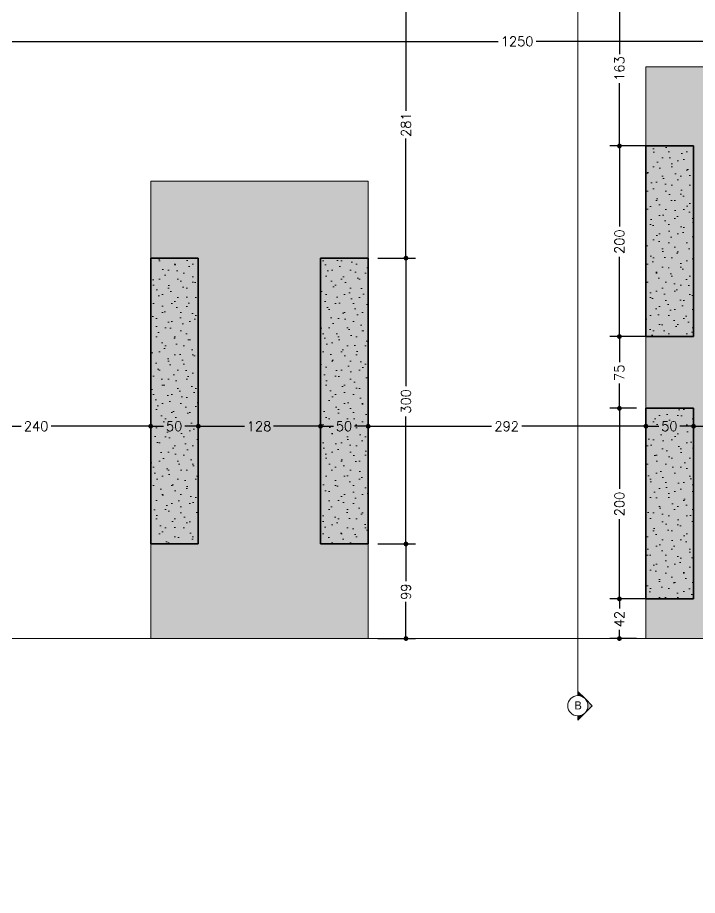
# Model space of a CAD drawing. Header units: metres. Extents: x -1783 to 21505, y -57 to 13660.
# Drawn here: x 13034 to 13748, y 9092 to 10013 of the extents above; entities that cross this region are included whole.
import ezdxf

# ---------------------------------------------------------------- set-up
doc = ezdxf.new("R2010")
doc.units = ezdxf.units.M
doc.header["$MEASUREMENT"] = 0
doc.linetypes.add('Dot & Dashed', pattern=[0.6, 0.5, -0.05, 0, -0.05])
for name, color, linetype, lineweight in [('0_Caneta_No__7', 7, 'Continuous', 13), ('0_Caneta_No__98', 7, 'Continuous', 0), ('0_Caneta_No__99', 7, 'Continuous', 20), ('LAJES.EST_Caneta_No__1', 7, 'Continuous', 35), ('LAJES.EST_Caneta_No__241', 7, 'Continuous', 13), ('TERRENO.ARQ_Caneta_No__241', 7, 'Continuous', 13)]:
    doc.layers.add(name, color=color, linetype=linetype, lineweight=lineweight)
for name, color, linetype in [('cotas', 7, 'Continuous'), ('COTAS EXECUTIVO.EXEC', 7, 'Continuous'), ('LAJES.EST', 7, 'Continuous'), ('TERRENO.ARQ', 7, 'Continuous')]:
    doc.layers.add(name, color=color, linetype=linetype)
doc.layers.add('LAJES.EST_Caneta_No__17', color=7, linetype='Continuous', lineweight=0, true_color=0xd4d4d4)
doc.styles.add('GENERATED_STYLE_1', font='arial.ttf')
doc.styles.add('R80', font='romans.shx', dxfattribs={"height": 10})
doc.dimstyles.new('1-50', dxfattribs={"dimtxt": 10, "dimasz": 5, "dimexe": 10, "dimexo": 10, "dimgap": 3, "dimtad": 1, "dimdec": 1, "dimrnd": 1, "dimdsep": 46, "dimtxsty": 'R80', "dimblk": 'DOT', "dimcen": 0, "dimclrd": 252, "dimclre": 252, "dimclrt": 252, "dimadec": 0, "dimazin": 0, "dimtfac": 1, "dimtdec": 1, "dimtix": 1, "dimtmove": 2, "dimatfit": 3, "dimldrblk": 'DOT', "dimfxl": 1, "dimtolj": 1, "dimarcsym": 0})

# ---------------------------------------------------------------- blocks, each defined once
blk = doc.blocks.new('_Dot')
at = {"color": 0, "linetype": 'ByBlock', "lineweight": -2}
blk.add_line((-0.5, 0), (-1, 0), dxfattribs=at)
at = {"color": 0, "linetype": 'ByBlock', "const_width": 0.5}
blk.add_lwpolyline([(-0.25, 0, 1), (0.25, 0, 1)], format="xyb", close=True, dxfattribs=at)
blk = doc.blocks.new('*D7413')
at = {"layer": 'COTAS EXECUTIVO.EXEC', "color": 252, "lineweight": -2, "transparency": 16777216}
for p, q in [((12933.84, 9412.72), (12933.84, 9593.92)), ((13173.64, 9470.37), (13173.64, 9593.92)), ((12938.84, 9583.92), (13037.49, 9583.92)), ((13168.64, 9583.92), (13069.2, 9583.92))]:
    blk.add_line(p, q, dxfattribs=at)
at = {"layer": 'COTAS EXECUTIVO.EXEC', "color": 252, "lineweight": -2, "transparency": 16777216, "xscale": 5, "yscale": 5, "zscale": 5, "rotation": 180}
blk.add_blockref('_Dot', (12933.84, 9583.92), dxfattribs=at)
at = {"layer": 'COTAS EXECUTIVO.EXEC', "color": 252, "lineweight": -2, "transparency": 16777216, "xscale": 5, "yscale": 5, "zscale": 5}
blk.add_blockref('_Dot', (13173.64, 9583.92), dxfattribs=at)
at = {"layer": 'COTAS EXECUTIVO.EXEC', "color": 252, "transparency": 16777216, "insert": (13053.34, 9583.92), "char_height": 10, "attachment_point": 5, "style": 'R80'}
blk.add_mtext('\\A1;240', dxfattribs=at)
blk = doc.blocks.new('*D7414')
at = {"layer": 'COTAS EXECUTIVO.EXEC', "color": 252, "lineweight": -2, "transparency": 16777216}
for p, q in [((13173.64, 9470.37), (13173.64, 9593.92)), ((13223.64, 9470.37), (13223.64, 9593.92)), ((13178.64, 9583.92), (13187.15, 9583.92)), ((13218.64, 9583.92), (13209.34, 9583.92))]:
    blk.add_line(p, q, dxfattribs=at)
at = {"layer": 'COTAS EXECUTIVO.EXEC', "color": 252, "lineweight": -2, "transparency": 16777216, "xscale": 5, "yscale": 5, "zscale": 5, "rotation": 180}
blk.add_blockref('_Dot', (13173.64, 9583.92), dxfattribs=at)
at = {"layer": 'COTAS EXECUTIVO.EXEC', "color": 252, "lineweight": -2, "transparency": 16777216, "xscale": 5, "yscale": 5, "zscale": 5}
blk.add_blockref('_Dot', (13223.64, 9583.92), dxfattribs=at)
at = {"layer": 'COTAS EXECUTIVO.EXEC', "color": 252, "transparency": 16777216, "insert": (13198.24, 9583.92), "char_height": 10, "attachment_point": 5, "style": 'R80'}
blk.add_mtext('\\A1;50', dxfattribs=at)
blk = doc.blocks.new('*D7415')
at = {"layer": 'COTAS EXECUTIVO.EXEC', "color": 252, "lineweight": -2, "transparency": 16777216}
for p, q in [((13223.64, 9470.37), (13223.64, 9593.92)), ((13351.96, 9470.37), (13351.96, 9593.92)), ((13228.64, 9583.92), (13272.26, 9583.92)), ((13346.96, 9583.92), (13302.55, 9583.92))]:
    blk.add_line(p, q, dxfattribs=at)
at = {"layer": 'COTAS EXECUTIVO.EXEC', "color": 252, "lineweight": -2, "transparency": 16777216, "xscale": 5, "yscale": 5, "zscale": 5, "rotation": 180}
blk.add_blockref('_Dot', (13223.64, 9583.92), dxfattribs=at)
at = {"layer": 'COTAS EXECUTIVO.EXEC', "color": 252, "lineweight": -2, "transparency": 16777216, "xscale": 5, "yscale": 5, "zscale": 5}
blk.add_blockref('_Dot', (13351.96, 9583.92), dxfattribs=at)
at = {"layer": 'COTAS EXECUTIVO.EXEC', "color": 252, "transparency": 16777216, "insert": (13287.4, 9583.92), "char_height": 10, "attachment_point": 5, "style": 'R80'}
blk.add_mtext('\\A1;128', dxfattribs=at)
blk = doc.blocks.new('*D7416')
at = {"layer": 'COTAS EXECUTIVO.EXEC', "color": 252, "lineweight": -2, "transparency": 16777216}
for p, q in [((13351.96, 9470.37), (13351.96, 9593.92)), ((13401.96, 9470.37), (13401.96, 9593.92)), ((13356.96, 9583.92), (13365.47, 9583.92)), ((13396.96, 9583.92), (13387.66, 9583.92))]:
    blk.add_line(p, q, dxfattribs=at)
at = {"layer": 'COTAS EXECUTIVO.EXEC', "color": 252, "lineweight": -2, "transparency": 16777216, "xscale": 5, "yscale": 5, "zscale": 5, "rotation": 180}
blk.add_blockref('_Dot', (13351.96, 9583.92), dxfattribs=at)
at = {"layer": 'COTAS EXECUTIVO.EXEC', "color": 252, "lineweight": -2, "transparency": 16777216, "xscale": 5, "yscale": 5, "zscale": 5}
blk.add_blockref('_Dot', (13401.96, 9583.92), dxfattribs=at)
at = {"layer": 'COTAS EXECUTIVO.EXEC', "color": 252, "transparency": 16777216, "insert": (13376.56, 9583.92), "char_height": 10, "attachment_point": 5, "style": 'R80'}
blk.add_mtext('\\A1;50', dxfattribs=at)
blk = doc.blocks.new('*D7417')
at = {"layer": 'COTAS EXECUTIVO.EXEC', "color": 252, "lineweight": -2, "transparency": 16777216}
for p, q in [((13401.96, 9470.37), (13401.96, 9593.92)), ((13693.61, 9501.21), (13693.61, 9593.92)), ((13406.96, 9583.92), (13531.53, 9583.92)), ((13688.61, 9583.92), (13563.24, 9583.92))]:
    blk.add_line(p, q, dxfattribs=at)
at = {"layer": 'COTAS EXECUTIVO.EXEC', "color": 252, "lineweight": -2, "transparency": 16777216, "xscale": 5, "yscale": 5, "zscale": 5, "rotation": 180}
blk.add_blockref('_Dot', (13401.96, 9583.92), dxfattribs=at)
at = {"layer": 'COTAS EXECUTIVO.EXEC', "color": 252, "lineweight": -2, "transparency": 16777216, "xscale": 5, "yscale": 5, "zscale": 5}
blk.add_blockref('_Dot', (13693.61, 9583.92), dxfattribs=at)
at = {"layer": 'COTAS EXECUTIVO.EXEC', "color": 252, "transparency": 16777216, "insert": (13547.39, 9583.92), "char_height": 10, "attachment_point": 5, "style": 'R80'}
blk.add_mtext('\\A1;292', dxfattribs=at)
blk = doc.blocks.new('*D7418')
at = {"layer": 'COTAS EXECUTIVO.EXEC', "color": 252, "lineweight": -2, "transparency": 16777216}
for p, q in [((13693.61, 9501.21), (13693.61, 9593.92)), ((13743.61, 9592.71), (13743.61, 9573.92)), ((13698.61, 9583.92), (13707.12, 9583.92)), ((13738.61, 9583.92), (13729.31, 9583.92))]:
    blk.add_line(p, q, dxfattribs=at)
at = {"layer": 'COTAS EXECUTIVO.EXEC', "color": 252, "lineweight": -2, "transparency": 16777216, "xscale": 5, "yscale": 5, "zscale": 5, "rotation": 180}
blk.add_blockref('_Dot', (13693.61, 9583.92), dxfattribs=at)
at = {"layer": 'COTAS EXECUTIVO.EXEC', "color": 252, "lineweight": -2, "transparency": 16777216, "xscale": 5, "yscale": 5, "zscale": 5}
blk.add_blockref('_Dot', (13743.61, 9583.92), dxfattribs=at)
at = {"layer": 'COTAS EXECUTIVO.EXEC', "color": 252, "transparency": 16777216, "insert": (13718.21, 9583.92), "char_height": 10, "attachment_point": 5, "style": 'R80'}
blk.add_mtext('\\A1;50', dxfattribs=at)
blk = doc.blocks.new('*D7419')
at = {"layer": 'COTAS EXECUTIVO.EXEC', "color": 252, "lineweight": -2, "transparency": 16777216}
for p, q in [((13743.61, 9592.71), (13743.61, 9573.92)), ((14413.84, 9371.11), (14413.84, 9593.92)), ((13748.61, 9583.92), (14062.71, 9583.92)), ((14408.84, 9583.92), (14093.95, 9583.92))]:
    blk.add_line(p, q, dxfattribs=at)
at = {"layer": 'COTAS EXECUTIVO.EXEC', "color": 252, "lineweight": -2, "transparency": 16777216, "xscale": 5, "yscale": 5, "zscale": 5, "rotation": 180}
blk.add_blockref('_Dot', (13743.61, 9583.92), dxfattribs=at)
at = {"layer": 'COTAS EXECUTIVO.EXEC', "color": 252, "lineweight": -2, "transparency": 16777216, "xscale": 5, "yscale": 5, "zscale": 5}
blk.add_blockref('_Dot', (14413.84, 9583.92), dxfattribs=at)
at = {"layer": 'COTAS EXECUTIVO.EXEC', "color": 252, "transparency": 16777216, "insert": (14078.33, 9583.92), "char_height": 10, "attachment_point": 5, "style": 'R80'}
blk.add_mtext('\\A1;670', dxfattribs=at)
blk = doc.blocks.new('*D7477')
at = {"layer": 'COTAS EXECUTIVO.EXEC', "color": 252, "lineweight": -2, "transparency": 16777216}
for p, q in [((12933.84, 10031.21), (12933.84, 9977.8)), ((14183.84, 10031.21), (14183.84, 9977.8)), ((12938.84, 9987.8), (13538.53, 9987.8)), ((14178.84, 9987.8), (13578.34, 9987.8))]:
    blk.add_line(p, q, dxfattribs=at)
at = {"layer": 'COTAS EXECUTIVO.EXEC', "color": 252, "lineweight": -2, "transparency": 16777216, "xscale": 5, "yscale": 5, "zscale": 5, "rotation": 180}
blk.add_blockref('_Dot', (12933.84, 9987.8), dxfattribs=at)
at = {"layer": 'COTAS EXECUTIVO.EXEC', "color": 252, "lineweight": -2, "transparency": 16777216, "xscale": 5, "yscale": 5, "zscale": 5}
blk.add_blockref('_Dot', (14183.84, 9987.8), dxfattribs=at)
at = {"layer": 'COTAS EXECUTIVO.EXEC', "color": 252, "transparency": 16777216, "insert": (13558.43, 9987.8), "char_height": 10, "attachment_point": 5, "style": 'R80'}
blk.add_mtext('\\A1;1250', dxfattribs=at)
blk = doc.blocks.new('*D7495')
at = {"layer": 'COTAS EXECUTIVO.EXEC', "color": 252, "lineweight": -2, "transparency": 16777216}
for p, q in [((13411.96, 9460.37), (13451.65, 9460.37)), ((13441.65, 9455.37), (13441.65, 9421.2)), ((13441.65, 9366.11), (13441.65, 9399.49)), ((13411.96, 9361.11), (13451.65, 9361.11))]:
    blk.add_line(p, q, dxfattribs=at)
at = {"layer": 'COTAS EXECUTIVO.EXEC', "color": 252, "lineweight": -2, "transparency": 16777216, "xscale": 5, "yscale": 5, "zscale": 5}
for p, rotation in [((13441.65, 9460.37), 90), ((13441.65, 9361.11), 270)]:
    blk.add_blockref('_Dot', p, dxfattribs=dict(at, rotation=rotation))
at = {"layer": 'COTAS EXECUTIVO.EXEC', "color": 252, "transparency": 16777216, "insert": (13441.65, 9410.34), "char_height": 10, "attachment_point": 5, "rotation": 90, "style": 'R80'}
blk.add_mtext('\\A1;99', dxfattribs=at)
blk = doc.blocks.new('*D7496')
at = {"layer": 'COTAS EXECUTIVO.EXEC', "color": 252, "lineweight": -2, "transparency": 16777216}
for p, q in [((13411.96, 9760.37), (13451.65, 9760.37)), ((13441.65, 9755.37), (13441.65, 9625.83)), ((13441.65, 9465.37), (13441.65, 9594.12)), ((13411.96, 9460.37), (13451.65, 9460.37))]:
    blk.add_line(p, q, dxfattribs=at)
at = {"layer": 'COTAS EXECUTIVO.EXEC', "color": 252, "lineweight": -2, "transparency": 16777216, "xscale": 5, "yscale": 5, "zscale": 5}
for p, rotation in [((13441.65, 9760.37), 90), ((13441.65, 9460.37), 270)]:
    blk.add_blockref('_Dot', p, dxfattribs=dict(at, rotation=rotation))
at = {"layer": 'COTAS EXECUTIVO.EXEC', "color": 252, "transparency": 16777216, "insert": (13441.65, 9609.97), "char_height": 10, "attachment_point": 5, "rotation": 90, "style": 'R80'}
blk.add_mtext('\\A1;300', dxfattribs=at)
blk = doc.blocks.new('*D7497')
at = {"layer": 'COTAS EXECUTIVO.EXEC', "color": 252, "lineweight": -2, "transparency": 16777216}
for p, q in [((13683.61, 10041.21), (13431.65, 10041.21)), ((13441.65, 10036.21), (13441.65, 9914.82)), ((13441.65, 9765.37), (13441.65, 9885.96)), ((13411.96, 9760.37), (13451.65, 9760.37))]:
    blk.add_line(p, q, dxfattribs=at)
at = {"layer": 'COTAS EXECUTIVO.EXEC', "color": 252, "lineweight": -2, "transparency": 16777216, "xscale": 5, "yscale": 5, "zscale": 5}
for p, rotation in [((13441.65, 10041.21), 90), ((13441.65, 9760.37), 270)]:
    blk.add_blockref('_Dot', p, dxfattribs=dict(at, rotation=rotation))
at = {"layer": 'COTAS EXECUTIVO.EXEC', "color": 252, "transparency": 16777216, "insert": (13441.65, 9900.39), "char_height": 10, "attachment_point": 5, "rotation": 90, "style": 'R80'}
blk.add_mtext('\\A1;281', dxfattribs=at)
blk = doc.blocks.new('*D7498')
at = {"layer": 'COTAS EXECUTIVO.EXEC', "color": 252, "lineweight": -2, "transparency": 16777216}
for p, q in [((13733.61, 9402.71), (13655.75, 9402.71)), ((13665.75, 9397.71), (13665.75, 9392.61)), ((13665.75, 9366.11), (13665.75, 9370.42)), ((13683.61, 9361.11), (13655.75, 9361.11))]:
    blk.add_line(p, q, dxfattribs=at)
at = {"layer": 'COTAS EXECUTIVO.EXEC', "color": 252, "lineweight": -2, "transparency": 16777216, "xscale": 5, "yscale": 5, "zscale": 5}
for p, rotation in [((13665.75, 9402.71), 90), ((13665.75, 9361.11), 270)]:
    blk.add_blockref('_Dot', p, dxfattribs=dict(at, rotation=rotation))
at = {"layer": 'COTAS EXECUTIVO.EXEC', "color": 252, "transparency": 16777216, "insert": (13665.75, 9381.51), "char_height": 10, "attachment_point": 5, "rotation": 90, "style": 'R80'}
blk.add_mtext('\\A1;42', dxfattribs=at)
blk = doc.blocks.new('*D7499')
at = {"layer": 'COTAS EXECUTIVO.EXEC', "color": 252, "lineweight": -2, "transparency": 16777216}
for p, q in [((13683.61, 9602.71), (13655.75, 9602.71)), ((13665.75, 9597.71), (13665.75, 9518.17)), ((13665.75, 9407.71), (13665.75, 9486.46)), ((13733.61, 9402.71), (13655.75, 9402.71))]:
    blk.add_line(p, q, dxfattribs=at)
at = {"layer": 'COTAS EXECUTIVO.EXEC', "color": 252, "lineweight": -2, "transparency": 16777216, "xscale": 5, "yscale": 5, "zscale": 5}
for p, rotation in [((13665.75, 9602.71), 90), ((13665.75, 9402.71), 270)]:
    blk.add_blockref('_Dot', p, dxfattribs=dict(at, rotation=rotation))
at = {"layer": 'COTAS EXECUTIVO.EXEC', "color": 252, "transparency": 16777216, "insert": (13665.75, 9502.31), "char_height": 10, "attachment_point": 5, "rotation": 90, "style": 'R80'}
blk.add_mtext('\\A1;200', dxfattribs=at)
blk = doc.blocks.new('*D7500')
at = {"layer": 'COTAS EXECUTIVO.EXEC', "color": 252, "lineweight": -2, "transparency": 16777216}
for p, q in [((13733.61, 9678.02), (13655.75, 9678.02)), ((13665.75, 9673.02), (13665.75, 9651.06)), ((13665.75, 9607.71), (13665.75, 9628.87)), ((13683.61, 9602.71), (13655.75, 9602.71))]:
    blk.add_line(p, q, dxfattribs=at)
at = {"layer": 'COTAS EXECUTIVO.EXEC', "color": 252, "lineweight": -2, "transparency": 16777216, "xscale": 5, "yscale": 5, "zscale": 5}
for p, rotation in [((13665.75, 9678.02), 90), ((13665.75, 9602.71), 270)]:
    blk.add_blockref('_Dot', p, dxfattribs=dict(at, rotation=rotation))
at = {"layer": 'COTAS EXECUTIVO.EXEC', "color": 252, "transparency": 16777216, "insert": (13665.75, 9639.97), "char_height": 10, "attachment_point": 5, "rotation": 90, "style": 'R80'}
blk.add_mtext('\\A1;75', dxfattribs=at)
blk = doc.blocks.new('*D7501')
at = {"layer": 'COTAS EXECUTIVO.EXEC', "color": 252, "lineweight": -2, "transparency": 16777216}
for p, q in [((13733.61, 9878.02), (13655.75, 9878.02)), ((13665.75, 9873.02), (13665.75, 9793.48)), ((13665.75, 9683.02), (13665.75, 9761.77)), ((13733.61, 9678.02), (13655.75, 9678.02))]:
    blk.add_line(p, q, dxfattribs=at)
at = {"layer": 'COTAS EXECUTIVO.EXEC', "color": 252, "lineweight": -2, "transparency": 16777216, "xscale": 5, "yscale": 5, "zscale": 5}
for p, rotation in [((13665.75, 9878.02), 90), ((13665.75, 9678.02), 270)]:
    blk.add_blockref('_Dot', p, dxfattribs=dict(at, rotation=rotation))
at = {"layer": 'COTAS EXECUTIVO.EXEC', "color": 252, "transparency": 16777216, "insert": (13665.75, 9777.62), "char_height": 10, "attachment_point": 5, "rotation": 90, "style": 'R80'}
blk.add_mtext('\\A1;200', dxfattribs=at)
blk = doc.blocks.new('*D7502')
at = {"layer": 'COTAS EXECUTIVO.EXEC', "color": 252, "lineweight": -2, "transparency": 16777216}
for p, q in [((13683.61, 10041.21), (13655.75, 10041.21)), ((13665.75, 10036.21), (13665.75, 9974.36)), ((13665.75, 9883.02), (13665.75, 9944.07)), ((13733.61, 9878.02), (13655.75, 9878.02))]:
    blk.add_line(p, q, dxfattribs=at)
at = {"layer": 'COTAS EXECUTIVO.EXEC', "color": 252, "lineweight": -2, "transparency": 16777216, "xscale": 5, "yscale": 5, "zscale": 5}
for p, rotation in [((13665.75, 10041.21), 90), ((13665.75, 9878.02), 270)]:
    blk.add_blockref('_Dot', p, dxfattribs=dict(at, rotation=rotation))
at = {"layer": 'COTAS EXECUTIVO.EXEC', "color": 252, "transparency": 16777216, "insert": (13665.75, 9959.22), "char_height": 10, "attachment_point": 5, "rotation": 90, "style": 'R80'}
blk.add_mtext('\\A1;163', dxfattribs=at)
blk = doc.blocks.new('BANCO EM CONCRETO')
at = {"layer": 'LAJES.EST_Caneta_No__17', "linetype": 'Continuous', "lineweight": 0, "true_color": 0xd4d4d4}
h = blk.add_hatch(dxfattribs=at)
h.set_pattern_fill('CARPET_0006', color=254, style=0, pattern_type=2)
h.set_pattern_definition([(45, (0, 0.3), (-0.0954594, 0.0954594), [0, -0.09, 0, -0.135]), (110, (0.3, 0.3), (0.1268585, 0.0461727), [0, -0.066, 0, -0.114])])
h.paths.add_polyline_path([(0, 5), (0, 0), (0.5, 0), (0.5, 4.6), (0.5, 5)])
at = {"layer": 'LAJES.EST_Caneta_No__1', "color": 7, "linetype": 'Continuous', "lineweight": 35}
for p, q in [((0, 0), (0, 5)), ((0.5, 5), (0, 5)), ((0.5, 4.6), (0.5, 5)), ((0.5, 0), (0.5, 4.6)), ((0.5, 0), (0, 0))]:
    blk.add_line(p, q, dxfattribs=at)
at = {"layer": 'LAJES.EST_Caneta_No__241', "color": 7, "linetype": 'Continuous', "lineweight": 13, "flags": 128}
blk.add_lwpolyline([(0, 5), (0, 0), (0.5, 0), (0.5, 4.6), (0.5, 5)], close=True, dxfattribs=at)

msp = doc.modelspace()

# ---------------------------------------------------------------- hatches: boundary and pattern name
at = {"linetype": 'Continuous', "lineweight": 0, "true_color": 0x000000}
for points in [[(13622.13, 9305.614), (13622.13, 9301.22, -0.1989124), (13629.63, 9298.114)], [(13629.63, 9283.114), (13637.13, 9290.614), (13629.63, 9298.114, -0.4142136)], [(13622.13, 9275.614), (13629.63, 9283.114, -0.1989124), (13622.13, 9280.007)]]:
    msp.add_hatch(color=18, dxfattribs=at).paths.add_polyline_path(points)
at = {"layer": 'cotas'}
h = msp.add_hatch(color=7, dxfattribs=at)
h.dxf.hatch_style = 1
h.paths.add_polyline_path([(21504.961, 13659.963), (10304.961, 13659.963), (10304.961, 5739.963), (21504.961, 5739.963)])
h.paths.add_polyline_path([(10571.627, 13593.296), (21371.627, 13593.296), (21371.627, 5806.63), (10571.627, 5806.63)], flags=16)
at = {"layer": 'TERRENO.ARQ', "linetype": 'Continuous', "lineweight": 0, "true_color": 0xc5d9be}
for points in [[(13693.611, 9361.112), (14149.153, 9361.112), (14149.153, 9961.212), (13693.611, 9961.212)], [(13173.645, 9361.112), (13401.961, 9361.112), (13401.961, 9841.209), (13173.645, 9841.209)]]:
    msp.add_hatch(color=9, dxfattribs=at).paths.add_polyline_path(points)

# ---------------------------------------------------------------- linework, layer by layer
at = {"layer": '0_Caneta_No__98', "color": 7, "linetype": 'Continuous', "lineweight": 0, "flags": 128}
for points in [[(13622.13, 9305.614), (13622.13, 9301.22, -0.1989124), (13629.63, 9298.114)], [(13629.63, 9283.114, 0.4142136), (13629.63, 9298.114), (13637.13, 9290.614)], [(13622.13, 9275.614), (13622.13, 9280.007, 0.1989124), (13629.63, 9283.114)]]:
    msp.add_lwpolyline(points, format="xyb", close=True, dxfattribs=at)
at = {"layer": '0_Caneta_No__98', "color": 7, "linetype": 'Continuous', "lineweight": 0}
msp.add_circle((13622.13, 9290.614), 10.607, dxfattribs=at)
at = {"layer": '0_Caneta_No__99', "color": 7, "linetype": 'Dot & Dashed', "lineweight": 20}
msp.add_line((13622.13, 13273.123), (13622.13, 9305.614), dxfattribs=at)
at = {"layer": 'LAJES.EST_Caneta_No__241', "color": 7, "linetype": 'Continuous', "lineweight": 13, "flags": 128}
for points in [[(13693.611, 9961.212), (14149.153, 9961.212), (14149.153, 9361.112), (14183.841, 9361.112), (14433.841, 9361.112), (14433.841, 13261.112), (14413.841, 13261.112), (14413.841, 10041.212), (14283.845, 10041.212), (14283.845, 13071.112), (11933.841, 13071.112), (11933.841, 13261.112), (10933.847, 13261.112), (10933.847, 9561.112)], [(13693.611, 9961.212), (14149.153, 9961.212), (14149.153, 9361.112), (14183.841, 9361.112), (14433.841, 9361.112), (14433.841, 13261.112), (14413.841, 13261.112), (14413.841, 10041.212), (14283.845, 10041.212), (14283.845, 13071.112), (11933.841, 13071.112), (11933.841, 13261.112), (10933.847, 13261.112), (10933.847, 9561.112)], [(13693.611, 9961.212), (14149.153, 9961.212), (14149.153, 9361.112), (14183.841, 9361.112), (14433.841, 9361.112), (14433.841, 13261.112), (14413.841, 13261.112), (14413.841, 10041.212), (14283.845, 10041.212), (14283.845, 13071.112), (11933.841, 13071.112), (11933.841, 13261.112), (10933.847, 13261.112), (10933.847, 9561.112)], [(13693.611, 9961.212), (14149.153, 9961.212), (14149.153, 9361.112), (14183.841, 9361.112), (14433.841, 9361.112), (14433.841, 13261.112), (14413.841, 13261.112), (14413.841, 10041.212), (14283.845, 10041.212), (14283.845, 13071.112), (11933.841, 13071.112), (11933.841, 13261.112), (10933.847, 13261.112), (10933.847, 9561.112)], [(13693.611, 9961.212), (14149.153, 9961.212), (14149.153, 9361.112), (14183.841, 9361.112), (14433.841, 9361.112), (14433.841, 13261.112), (14413.841, 13261.112), (14413.841, 10041.212), (14283.845, 10041.212), (14283.845, 13071.112), (11933.841, 13071.112), (11933.841, 13261.112), (10933.847, 13261.112), (10933.847, 9561.112)], [(11933.841, 11441.251), (11853.841, 11441.251), (11853.841, 9961.212), (12933.841, 9961.212), (12933.841, 9361.112), (13173.645, 9361.112), (13173.645, 9841.209), (13401.961, 9841.209), (13401.961, 9361.112), (13693.611, 9361.112), (13693.611, 9491.212), (13693.611, 9961.212)]]:
    msp.add_lwpolyline(points, dxfattribs=at)
at = {"layer": 'TERRENO.ARQ_Caneta_No__241', "color": 7, "linetype": 'Continuous', "lineweight": 13, "flags": 128}
for points in [[(13693.611, 9361.112), (14149.153, 9361.112), (14149.153, 9961.212), (13693.611, 9961.212)], [(13173.645, 9361.112), (13401.961, 9361.112), (13401.961, 9841.209), (13173.645, 9841.209)]]:
    msp.add_lwpolyline(points, close=True, dxfattribs=at)

# ---------------------------------------------------------------- block references
at = {"layer": 'LAJES.EST', "color": 7, "linetype": 'Continuous', "lineweight": 13, "xscale": 100, "zscale": 100}
for p, yscale in [((13693.611, 9678.023), 39.99999999999994), ((13173.645, 9460.373), 59.99999999999992), ((13351.961, 9460.373), 59.99999999999992), ((13693.611, 9402.714), 39.99999999999994)]:
    msp.add_blockref('BANCO EM CONCRETO', p, dxfattribs=dict(at, yscale=yscale))

# ---------------------------------------------------------------- texts
at = {"layer": '0_Caneta_No__7', "color": 7, "lineweight": 13, "insert": (13626.34, 9286.719), "char_height": 8.5, "attachment_point": 9, "style": 'GENERATED_STYLE_1'}
msp.add_mtext('\\A1;\\pt0;B', dxfattribs=at)

# ---------------------------------------------------------------- dimensions: what is measured, and where the dimension line sits
at = {"layer": 'COTAS EXECUTIVO.EXEC'}
for base, p1, p2, picture, middle in [((14183.841, 9987.797), (12933.841, 10041.212), (14183.841, 10041.212), '*D7477', (13558.433, 9987.797)), ((13743.611, 9583.923), (13693.611, 9491.212), (13743.611, 9602.714), '*D7418', (13718.211, 9583.923)), ((14413.841, 9583.923), (13743.611, 9602.714), (14413.841, 9361.112), '*D7419', (14078.326, 9583.923)), ((13173.645, 9583.923), (12933.841, 9402.717), (13173.645, 9460.373), '*D7413', (13053.343, 9583.923)), ((13223.645, 9583.923), (13173.645, 9460.373), (13223.645, 9460.373), '*D7414', (13198.244, 9583.923)), ((13351.961, 9583.923), (13223.645, 9460.373), (13351.961, 9460.373), '*D7415', (13287.402, 9583.923)), ((13401.961, 9583.923), (13351.961, 9460.373), (13401.961, 9460.373), '*D7416', (13376.561, 9583.923)), ((13693.6114, 9583.9232), (13401.9607, 9460.3729), (13693.6114, 9491.2119), '*D7417', (13547.3859, 9583.9232))]:
    dim = msp.add_linear_dim(base=base, p1=p1, p2=p2, dimstyle='1-50', dxfattribs=at)
    dim.commit()
    dim.dimension.update_dxf_attribs({"geometry": picture, "text_midpoint": middle, "dimtype": 160})
for base, p1, p2, picture, middle in [((13441.655, 10041.212), (13401.961, 9760.373), (13693.611, 10041.212), '*D7497', (13441.655, 9900.392)), ((13665.753, 10041.212), (13743.611, 9878.023), (13693.611, 10041.212), '*D7502', (13665.753, 9959.217)), ((13665.753, 9878.023), (13743.611, 9678.023), (13743.611, 9878.023), '*D7501', (13665.753, 9777.623)), ((13441.655, 9760.373), (13401.961, 9460.373), (13401.961, 9760.373), '*D7496', (13441.655, 9609.973)), ((13665.753, 9678.023), (13693.611, 9602.714), (13743.611, 9678.023), '*D7500', (13665.753, 9639.968)), ((13665.753, 9602.714), (13743.611, 9402.714), (13693.611, 9602.714), '*D7499', (13665.753, 9502.314)), ((13441.655, 9460.373), (13401.961, 9361.112), (13401.961, 9460.373), '*D7495', (13441.655, 9410.342)), ((13665.753, 9402.714), (13693.611, 9361.112), (13743.611, 9402.714), '*D7498', (13665.753, 9381.513))]:
    dim = msp.add_linear_dim(base=base, p1=p1, p2=p2, angle=90, dimstyle='1-50', dxfattribs=at)
    dim.commit()
    dim.dimension.update_dxf_attribs({"geometry": picture, "text_midpoint": middle, "dimtype": 160})

doc.saveas('drawing.dxf')
